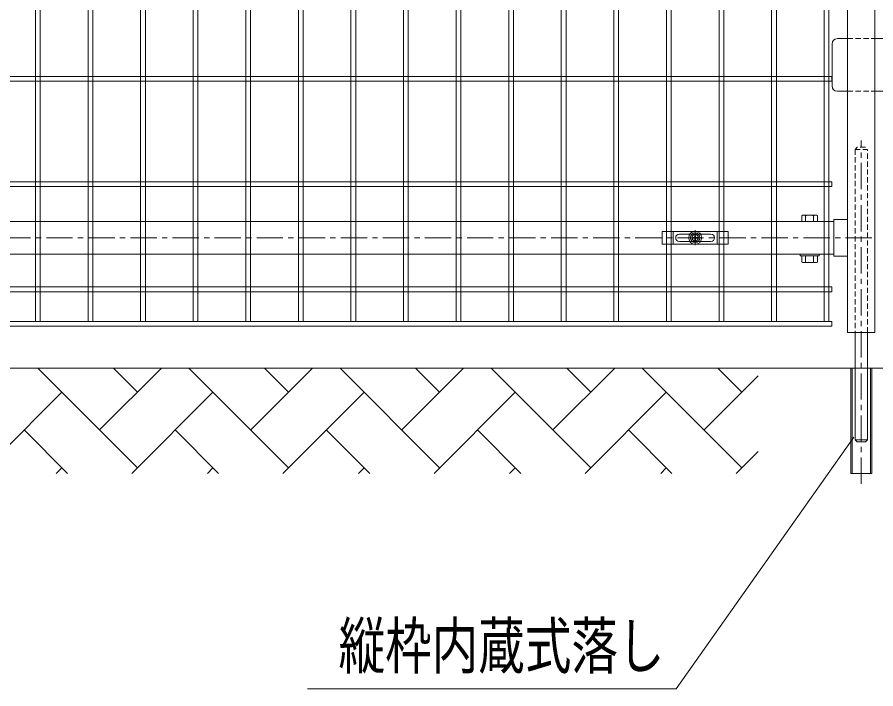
# Model space of a CAD drawing. Units: millimetres at full size; details may follow other scales. Extents: x -4455 to 4455, y -3150 to 3150.
# Drawn here: x 456 to 1272, y -1241 to -602 of the extents above; entities that cross this region are included whole.
import ezdxf
from ezdxf.enums import TextEntityAlignment as Align

# ---------------------------------------------------------------- set-up
doc = ezdxf.new("R2010")
doc.units = ezdxf.units.MM
doc.header["$LTSCALE"] = 20
doc.linetypes.add('USER1', pattern=[2, 1.25, -0.25, 0.25, -0.25])
doc.linetypes.add('USER2', pattern=[0.375, 0.25, -0.125])
for name, color, linetype, lineweight in [('0-0_外形線', 7, 'Continuous', 18), ('0-1_軸線', 2, 'USER1', 18), ('0-3_寸法線', 1, 'Continuous', 18), ('0-6_NEO', 152, 'Continuous', 18), ('0-7_丁番', 3, 'Continuous', 18), ('0-8_固定金具', 41, 'Continuous', 18), ('0-B_扉横枠', 7, 'Continuous', 18), ('0-D_ハッチング', 253, 'Continuous', 18), ('0-E_隠れ線', 2, 'USER2', 18)]:
    doc.layers.add(name, color=color, linetype=linetype, lineweight=lineweight)
doc.styles.add('ＭＳ ゴシック', font='')
doc.styles.get('ＭＳ ゴシック').set_extended_font_data('MS Gothic')

msp = doc.modelspace()

# ---------------------------------------------------------------- linework, layer by layer
at = {"layer": '0-0_外形線'}
for p, q in [((1271.67, -902.13), (1271.67, 508.87)), ((1245.67, -249.58), (1245.67, -902.13)), ((1245.67, -902.13), (1271.67, -902.13)), ((1252.67, -902.13), (1252.67, -1004.13)), ((1264.67, -1004.13), (1264.67, -902.13)), ((1656.67, -936.13), (256.62, -936.13)), ((1248.67, -1036.13), (1248.67, -936.13)), ((1249.87, -1036.13), (1249.87, -936.13)), ((1267.47, -1036.13), (1267.47, -936.13)), ((1268.67, -1036.13), (1268.67, -936.13)), ((1254.67, -1006.13), (1252.67, -1004.13)), ((1252.67, -1004.13), (1264.67, -1004.13)), ((1262.67, -1006.13), (1264.67, -1004.13)), ((1254.67, -1006.13), (1262.67, -1006.13)), ((1268.67, -1036.13), (1248.67, -1036.13))]:
    msp.add_line(p, q, dxfattribs=at)
at = {"layer": '0-1_軸線'}
for p, q in [((1258.67, -1046.04), (1258.67, -719.72)), ((1268.77, -812.13), (197.57, -812.13))]:
    msp.add_line(p, q, dxfattribs=at)
at = {"layer": '0-3_寸法線', "color": 4}
msp.add_lwpolyline([(732.15, -1240.96), (1082.51, -1240.96), (1251.61, -1001.59)], dxfattribs=at)
at = {"layer": '0-6_NEO'}
for p, q in [((473.42, 569.37), (473.42, -891.63)), ((477.92, 569.37), (477.92, -891.63)), ((523.42, 569.37), (523.42, -891.63)), ((527.92, 569.37), (527.92, -891.63)), ((573.42, 569.37), (573.42, -891.63)), ((577.92, 569.37), (577.92, -891.63)), ((623.42, 569.37), (623.42, -891.63)), ((627.92, 569.37), (627.92, -891.63)), ((673.42, 569.37), (673.42, -891.63)), ((677.92, 569.37), (677.92, -891.63)), ((723.42, 569.37), (723.42, -891.63)), ((727.92, 569.37), (727.92, -891.63)), ((773.42, 569.37), (773.42, -891.63)), ((777.92, 569.37), (777.92, -891.63)), ((923.42, 569.37), (923.42, -891.63)), ((927.92, 569.37), (927.92, -891.63)), ((1223.42, 569.37), (1223.42, -891.63)), ((1227.92, 569.37), (1227.92, -891.63)), ((823.42, -463.38), (823.42, -891.63)), ((827.92, -463.38), (827.92, -891.63)), ((873.42, -463.38), (873.42, -891.63)), ((877.92, -463.38), (877.92, -891.63)), ((973.42, -463.38), (973.42, -891.63)), ((977.92, -463.38), (977.92, -891.63)), ((1023.42, -463.38), (1023.42, -891.63)), ((1027.92, -463.38), (1027.92, -891.63)), ((1173.42, -463.38), (1173.42, -891.63)), ((1177.92, -463.38), (1177.92, -891.63)), ((1073.42, -578.83), (1073.42, -891.63)), ((1077.92, -578.83), (1077.92, -891.63)), ((1123.42, -578.83), (1123.42, -891.63)), ((1127.92, -578.83), (1127.92, -891.63)), ((1230.67, -658.88), (220.67, -658.88)), ((1230.67, -658.88), (1230.67, -663.38)), ((1230.67, -663.38), (220.67, -663.38)), ((1230.67, -758.88), (220.67, -758.88)), ((1230.67, -758.88), (1230.67, -763.38)), ((1230.67, -763.38), (220.67, -763.38)), ((1073.42, -811.13), (1073.42, -891.63)), ((1077.92, -811.13), (1077.92, -891.63)), ((1123.42, -811.13), (1123.42, -891.63)), ((1127.92, -811.13), (1127.92, -891.63)), ((1230.67, -858.88), (220.67, -858.88)), ((1230.67, -858.88), (220.67, -858.88)), ((1230.67, -863.38), (220.67, -863.38)), ((1230.67, -863.38), (220.67, -863.38)), ((1230.67, -858.88), (1230.67, -863.38)), ((1230.67, -858.88), (1230.67, -863.38)), ((1230.67, -891.63), (220.67, -891.63)), ((1230.67, -896.13), (220.67, -896.13)), ((1230.67, -891.63), (1230.67, -896.13))]:
    msp.add_line(p, q, dxfattribs=at)
at = {"layer": '0-7_丁番'}
for p, q in [((1230.87, -627.83), (1230.87, -667.83)), ((1235.87, -622.83), (1245.67, -622.83)), ((1281.67, -622.83), (1271.67, -622.83)), ((1235.87, -672.83), (1245.67, -672.83)), ((1271.67, -672.83), (1281.67, -672.83))]:
    msp.add_line(p, q, dxfattribs=at)
at = {"layer": '0-7_丁番', "color": 4, "linetype": 'USER2'}
for p, q in [((1245.67, -622.83), (1271.67, -622.83)), ((1245.67, -672.83), (1271.67, -672.83))]:
    msp.add_line(p, q, dxfattribs=at)
at = {"layer": '0-7_丁番'}
for centre, start, end in [((1235.87, -627.83), 90, 180), ((1235.87, -667.83), 180, 270)]:
    msp.add_arc(centre, 5, start, end, dxfattribs=at)
at = {"layer": '0-8_固定金具'}
for p, q in [((1132.17, -806.13), (1069.17, -806.13)), ((1069.17, -806.13), (1069.17, -818.13)), ((1079.67, -818.13), (1079.67, -806.13)), ((1100.67, -810.13), (1100.67, -804.98)), ((1100.67, -810.13), (1100.67, -808.13)), ((1121.67, -818.13), (1121.67, -806.13)), ((1132.17, -806.13), (1132.17, -818.13)), ((1081.97, -812.13), (1082.17, -812.13)), ((1115.67, -808.63), (1085.67, -808.63)), ((1115.67, -815.63), (1085.67, -815.63)), ((1098.67, -812.13), (1093.52, -812.13)), ((1098.67, -812.13), (1096.67, -812.13)), ((1098.44, -811.76), (1098.44, -812.49)), ((1100.31, -811.76), (1098.44, -811.76)), ((1098.44, -811.76), (1098.44, -812.49)), ((1100.31, -811.76), (1098.44, -811.76)), ((1098.44, -811.76), (1098.44, -812.49)), ((1100.31, -811.76), (1098.44, -811.76)), ((1098.44, -812.49), (1100.31, -812.49)), ((1098.44, -812.49), (1100.31, -812.49)), ((1101.67, -812.13), (1099.67, -812.13)), ((1101.67, -812.13), (1099.67, -812.13)), ((1101.03, -809.9), (1100.31, -809.9)), ((1101.03, -809.9), (1100.31, -809.9)), ((1101.03, -809.9), (1100.31, -809.9)), ((1101.03, -809.9), (1100.31, -809.9)), ((1101.03, -809.9), (1100.31, -809.9)), ((1101.03, -809.9), (1100.31, -809.9)), ((1100.31, -809.9), (1100.31, -811.76)), ((1100.31, -809.9), (1100.31, -811.76)), ((1100.31, -809.9), (1100.31, -811.76)), ((1100.31, -809.9), (1100.31, -811.76)), ((1100.31, -809.9), (1100.31, -811.76)), ((1100.31, -809.9), (1100.31, -811.76)), ((1100.31, -812.49), (1100.31, -814.35)), ((1100.31, -812.49), (1100.31, -814.35)), ((1100.31, -814.35), (1101.03, -814.35)), ((1100.31, -814.35), (1101.03, -814.35)), ((1100.31, -814.35), (1101.03, -814.35)), ((1100.31, -814.35), (1101.03, -814.35)), ((1100.31, -814.35), (1101.03, -814.35)), ((1100.31, -814.35), (1101.03, -814.35)), ((1100.67, -813.13), (1100.67, -811.13)), ((1100.67, -813.13), (1100.67, -811.13)), ((1100.67, -814.13), (1100.67, -819.27)), ((1100.67, -814.13), (1100.67, -816.13)), ((1101.03, -811.76), (1101.03, -809.9)), ((1101.03, -811.76), (1101.03, -809.9)), ((1101.03, -811.76), (1101.03, -809.9)), ((1101.03, -811.76), (1101.03, -809.9)), ((1101.03, -811.76), (1101.03, -809.9)), ((1102.9, -811.76), (1101.03, -811.76)), ((1102.9, -811.76), (1101.03, -811.76)), ((1102.9, -811.76), (1101.03, -811.76)), ((1101.03, -812.49), (1102.9, -812.49)), ((1101.03, -814.35), (1101.03, -812.49)), ((1101.03, -812.49), (1102.9, -812.49)), ((1101.03, -814.35), (1101.03, -812.49)), ((1101.03, -812.49), (1102.9, -812.49)), ((1101.03, -814.35), (1101.03, -812.49)), ((1102.67, -812.13), (1107.82, -812.13)), ((1102.67, -812.13), (1104.67, -812.13)), ((1102.9, -812.49), (1102.9, -811.76)), ((1102.9, -812.49), (1102.9, -811.76)), ((1102.9, -812.49), (1102.9, -811.76)), ((1119.17, -812.13), (1119.37, -812.13)), ((1132.17, -818.13), (1069.17, -818.13))]:
    msp.add_line(p, q, dxfattribs=at)
for points in [[(1100.31, -811.76), (1098.44, -811.76), (1098.44, -812.49)], [(1100.31, -811.76), (1098.44, -811.76), (1098.44, -812.49)], [(1100.31, -811.76), (1098.44, -811.76), (1098.44, -812.49)], [(1098.44, -812.49), (1100.31, -812.49), (1100.31, -814.35)], [(1098.44, -812.49), (1100.31, -812.49), (1100.31, -814.35)], [(1098.44, -812.49), (1100.31, -812.49), (1100.31, -814.35)], [(1098.44, -812.49), (1100.31, -812.49), (1100.31, -814.35)], [(1102.9, -812.49), (1102.9, -811.76), (1101.03, -811.76), (1101.03, -809.9)], [(1102.9, -812.49), (1102.9, -811.76), (1101.03, -811.76)], [(1102.9, -812.49), (1102.9, -811.76), (1101.03, -811.76)], [(1101.03, -814.35), (1101.03, -812.49), (1102.9, -812.49)], [(1101.03, -814.35), (1101.03, -812.49), (1102.9, -812.49)], [(1101.03, -814.35), (1101.03, -812.49), (1102.9, -812.49)]]:
    msp.add_lwpolyline(points, dxfattribs=at)
for radius in [6.15, 6.15, 6.15, 6.15, 6.15, 6.15, 4.59, 4.59, 4.59, 4.59, 4.59, 4.59, 3]:
    msp.add_circle((1100.67, -812.13), radius, dxfattribs=at)
for centre, start, end in [((1085.67, -812.13), 90, 180), ((1085.67, -812.13), 180, 270), ((1115.67, -812.13), 0, 90), ((1115.67, -812.13), 270, 360)]:
    msp.add_arc(centre, 3.5, start, end, dxfattribs=at)
at = {"layer": '0-B_扉横枠'}
for p, q in [((1201.97, -796.63), (1201.97, -791.18)), ((1203.84, -790.62), (1215.1, -790.62)), ((1205.72, -796.63), (1205.72, -791.18)), ((1213.22, -796.63), (1213.22, -791.18)), ((1216.97, -796.63), (1216.97, -791.18)), ((1232.67, -796.63), (218.67, -796.63)), ((1201.97, -796.63), (1216.97, -796.63)), ((1232.67, -794.68), (1245.67, -794.68)), ((1232.67, -794.68), (1232.67, -829.58)), ((218.67, -827.63), (1232.67, -827.63)), ((1200.47, -827.63), (1200.47, -829.23)), ((1218.47, -829.23), (1200.47, -829.23)), ((1201.97, -829.78), (1201.97, -835.18)), ((1215.1, -829.23), (1203.84, -829.23)), ((1205.72, -829.78), (1205.72, -835.18)), ((1213.22, -829.78), (1213.22, -835.18)), ((1216.97, -829.78), (1216.97, -835.18)), ((1218.47, -827.63), (1218.47, -829.23)), ((1232.67, -829.58), (1245.67, -829.58)), ((1215.1, -835.73), (1203.84, -835.73))]:
    msp.add_line(p, q, dxfattribs=at)
for centre, radius, start, end in [((1203.84, -794.08), 3.46, 57.13278, 122.86722), ((1209.47, -803.62), 12.99, 73.22135, 106.77865), ((1215.1, -794.08), 3.46, 57.13278, 122.86722), ((1203.84, -832.68), 3.46, 57.13278, 122.86722), ((1209.47, -842.22), 12.99, 73.22135, 106.77865), ((1215.1, -832.68), 3.46, 57.13278, 122.86722), ((1203.84, -832.27), 3.46, 237.13278, 302.86722), ((1209.47, -822.74), 12.99, 253.22135, 286.77865), ((1215.1, -832.27), 3.46, 237.13278, 302.86722)]:
    msp.add_arc(centre, radius, start, end, dxfattribs=at)
at = {"layer": '0-D_ハッチング'}
for p, q in [((570.34, -1030.79), (475.67, -936.13)), ((534.42, -994.87), (593.17, -936.13)), ((570.34, -958.95), (547.52, -936.13)), ((714.03, -1030.79), (619.36, -936.13)), ((678.1, -994.87), (736.85, -936.13)), ((714.03, -958.95), (691.2, -936.13)), ((857.71, -1030.79), (763.04, -936.13)), ((821.79, -994.87), (880.53, -936.13)), ((857.71, -958.95), (834.88, -936.13)), ((1001.39, -1030.79), (906.73, -936.13)), ((965.47, -994.87), (1024.22, -936.13)), ((1001.39, -958.95), (978.57, -936.13)), ((1145.08, -1030.79), (1050.41, -936.13)), ((1145.08, -958.95), (1122.25, -936.13)), ((1109.16, -994.87), (1160.67, -943.36)), ((421.32, -1036.13), (498.5, -958.95)), ((565.01, -1036.13), (642.18, -958.95)), ((708.69, -1036.13), (785.87, -958.95)), ((852.38, -1036.13), (929.55, -958.95)), ((996.06, -1036.13), (1073.24, -958.95)), ((503.83, -1036.13), (462.58, -994.87)), ((647.52, -1036.13), (606.26, -994.87)), ((791.2, -1036.13), (749.95, -994.87)), ((934.88, -1036.13), (893.63, -994.87)), ((1078.57, -1036.13), (1037.31, -994.87)), ((1139.74, -1036.13), (1160.67, -1015.2)), ((493.17, -1036.13), (498.5, -1030.79)), ((636.85, -1036.13), (642.18, -1030.79)), ((780.53, -1036.13), (785.87, -1030.79)), ((924.22, -1036.13), (929.55, -1030.79)), ((1067.9, -1036.13), (1073.24, -1030.79))]:
    msp.add_line(p, q, dxfattribs=at)
at = {"layer": '0-E_隠れ線'}
for p, q in [((1252.67, -728.13), (1254.67, -726.13)), ((1262.67, -726.13), (1254.67, -726.13)), ((1252.67, -728.13), (1252.67, -902.13)), ((1252.67, -728.13), (1264.67, -728.13)), ((1264.67, -902.13), (1264.67, -728.13))]:
    msp.add_line(p, q, dxfattribs=at)

# ---------------------------------------------------------------- texts
at = {"layer": '0-3_寸法線', "color": 3, "style": 'ＭＳ ゴシック', "width": 0.75}
msp.add_text('縦枠内蔵式落し', height=43.26, dxfattribs=at).set_placement((761.66, -1234.65), align=Align.BOTTOM_LEFT)

doc.saveas('drawing.dxf')
